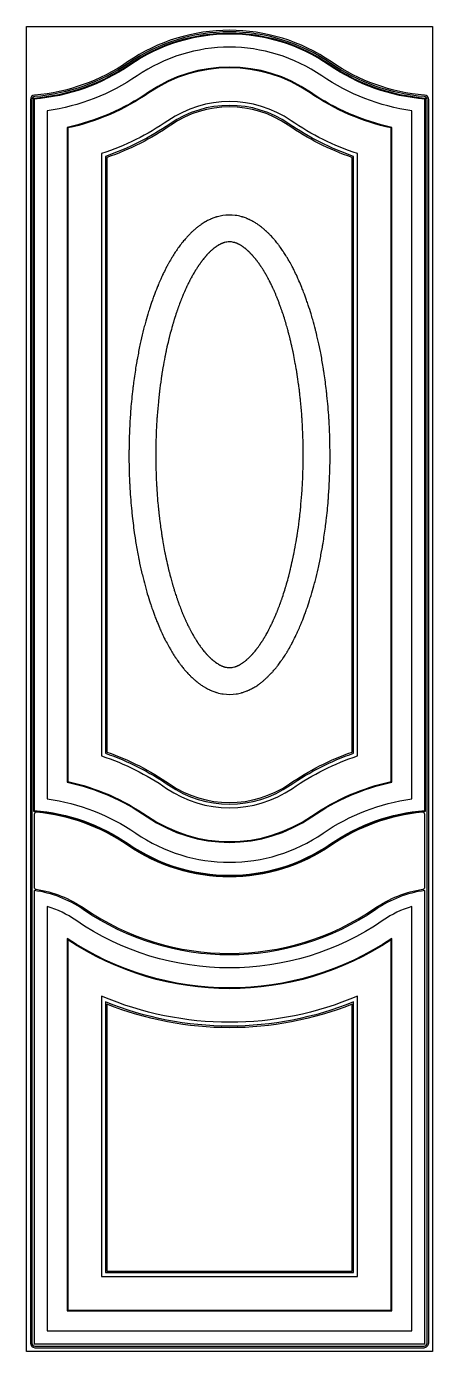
# Model space of a CAD drawing. Header units: millimetres. Extents: x 7378 to 7908, y 15260 to 16990.
import ezdxf

# ---------------------------------------------------------------- set-up
doc = ezdxf.new("R2010")
doc.units = ezdxf.units.MM

msp = doc.modelspace()

# ---------------------------------------------------------------- linework, layer by layer
msp.add_lwpolyline([(7378.3, 16990.1), (7908.3, 16990.1), (7908.3, 15260.1), (7378.3, 15260.1), (7378.3, 16990.1)])
for points in [[(7510.2, 16943.8, -0.130794), (7388.8, 16900.5, 0.39028), (7383.3, 16894.5), (7383.3, 15271.1, 0.414201), (7389.3, 15265.1), (7897.3, 15265.1, 0.414216), (7903.3, 15271.1), (7903.3, 16894.5, 0.390279), (7897.8, 16900.5, -0.130795), (7776.4, 16943.8, 0.310671), (7510.2, 16943.8)], [(7897.6, 16898.5, -0.130794), (7775.3, 16942.1, 0.310672), (7511.3, 16942.1, -0.130793), (7389, 16898.5, 0.390284), (7385.3, 16894.5), (7385.3, 15271.1, 0.414214), (7389.3, 15267.1), (7897.3, 15267.1, 0.414215), (7901.3, 15271.1), (7901.3, 16894.5, 0.390271), (7897.6, 16898.5)], [(7512.4, 16940.5, -0.132633), (7387.3, 16896.3), (7387.3, 15965.6, -0.132406), (7510.7, 15922.1, 0.310672), (7775.8, 15922, -0.132407), (7899.3, 15965.6), (7899.3, 16896.3, -0.132633), (7774.1, 16940.5, 0.31067), (7512.4, 16940.5)], [(7388.3, 16895.4), (7388.3, 15966.6, -0.131472), (7511.3, 15922.9, 0.310671), (7775.3, 15922.9, -0.131473), (7898.3, 15966.6), (7898.3, 16895.4, -0.131711), (7773.6, 16939.6, 0.310671), (7513, 16939.6, -0.13171), (7388.3, 16895.4)], [(7763.9, 16925.6, 0.310667), (7522.6, 16925.6, -0.117031), (7405.3, 16880.2), (7405.3, 15981.8, -0.116644), (7520.9, 15936.9, 0.310668), (7765.6, 15936.9, -0.116645), (7881.3, 15981.8), (7881.3, 16880.2, -0.117032), (7763.9, 16925.6)], [(7431.3, 16858.4), (7431.3, 16003.5, -0.09715), (7535.7, 15958.3, 0.31066), (7750.9, 15958.3, -0.097151), (7855.3, 16003.5), (7855.3, 16858.4, -0.097703), (7749.2, 16904.2, 0.310659), (7537.4, 16904.2, -0.097703), (7431.3, 16858.4)], [(7537.9, 16903.4, -0.097023), (7432.3, 16857.6), (7432.3, 16004.3, -0.096464), (7536.2, 15959.1, 0.31066), (7750.3, 15959.1, -0.096465), (7854.3, 16004.3), (7854.3, 16857.6, -0.097023), (7748.6, 16903.4, 0.310659), (7537.9, 16903.4)], [(7562.9, 16867.1, -0.070724), (7476.3, 16824.1), (7476.3, 16037.7, -0.069991), (7561.2, 15995.4, 0.310644), (7725.4, 15995.4, -0.069991), (7810.3, 16037.7), (7810.3, 16824.1, -0.070722), (7723.7, 16867.1, 0.310643), (7562.9, 16867.1)], [(7720.9, 16863, 0.31064), (7565.7, 16863, -0.068118), (7481.3, 16820.5), (7481.3, 16041.3, -0.067369), (7564, 15999.5, 0.310642), (7722.6, 15999.5, -0.06737), (7805.3, 16041.3), (7805.3, 16820.5, -0.068117), (7720.9, 16863)], [(7803.3, 16819.1, -0.067094), (7719.7, 16861.4, 0.310641), (7566.8, 16861.4, -0.067092), (7483.3, 16819.1), (7483.3, 16042.7, -0.066339), (7565.1, 16001.1, 0.310641), (7721.4, 16001.1, -0.06634), (7803.3, 16042.7), (7803.3, 16819.1)], [(7650.6, 16743.5, 0.071614), (7634.4, 16743.3, 0.028297), (7627.7, 16741.8, 0.005663), (7626.4, 16741.4, 0.005226), (7625.1, 16741, 0.018224), (7620.5, 16739.4, 0.005268), (7619.3, 16738.8, 0.005013), (7618, 16738.3, 0.017136), (7613.4, 16736, 0.004816), (7612.2, 16735.3, 0.002108), (7611.5, 16734.9, 0.017806), (7606.5, 16731.8, 0.00251), (7605.9, 16731.3, 0.004456), (7604.6, 16730.4, 0.011366), (7601.1, 16727.8, 0.004591), (7599.7, 16726.7, 0.004332), (7598.4, 16725.5, 0.01039), (7594.9, 16722.5, 0.004223), (7593.6, 16721.2, 0.004033), (7592.3, 16719.9, 0.009512), (7588.9, 16716.4, 0.003949), (7587.6, 16715, 0.003534), (7586.3, 16713.5, 0.009963), (7582.5, 16709, 0.003252), (7581.2, 16707.5, 0.003212), (7580, 16705.9, 0.009477), (7576, 16700.6, 0.003224), (7574.8, 16698.8, 0.00296), (7573.5, 16696.9, 0.008552), (7569.7, 16691, 0.002849), (7568.5, 16689, 0.00121), (7567.9, 16688.1, 0.001346), (7567.2, 16686.9, 0.008664), (7563.1, 16679.8, 0.001368), (7562.5, 16678.6, 0.002647), (7561.2, 16676.1, 0.007836), (7557.3, 16668.4, 0.002574), (7556, 16665.8, 0.001264), (7555.4, 16664.5, 0.003587), (7553.5, 16660.4, 0.005914), (7550.5, 16653.4, 0.001023), (7550, 16652.1, 0.002192), (7548.8, 16649.2, 0.007518), (7544.8, 16638.9, 0.00212), (7543.7, 16635.9, 0.00202), (7542.6, 16632.8, 0.00713), (7538.8, 16621.3, 0.002035), (7537.7, 16618, 0.002002), (7536.7, 16614.6, 0.006795), (7533.1, 16602, 0.00193), (7532.1, 16598.4, 0.001887), (7531.2, 16594.8, 0.007104), (7527.6, 16579.9, 0.001793), (7526.8, 16576.2, 0.001744), (7526, 16572.2, 0.007259), (7522.7, 16555.2, 0.001817), (7521.9, 16550.9, 0.001739), (7521.2, 16546.6, 0.008178), (7518.1, 16525.4, 0.001667), (7517.5, 16521.2, 0.001634), (7517, 16516.7, 0.00915), (7514.4, 16490.9, 0.001668), (7514, 16486.2, 0.000936), (7513.9, 16483.8, 0.01297), (7512.2, 16445.1, 0.000786), (7512.1, 16442.7, 0.000793), (7512.1, 16440.3, 0.000776), (7512.1, 16437.9, 0.000703), (7512, 16435.4, 0.003265), (7512, 16425.6, 0.009753), (7512.8, 16396.3, 0.001633), (7513.1, 16391.4, 0.000761), (7513.2, 16388.9, 0.000664), (7513.3, 16386.7, 0.010182), (7515.7, 16357.4, 0.001495), (7516.1, 16352.9, 0.000808), (7516.4, 16350.7, 0.009051), (7519.4, 16326.6, 0.000745), (7519.8, 16324.4, 0.001655), (7520.4, 16320.1, 0.007623), (7523.6, 16301.6, 0.001643), (7524.4, 16297.6, 0.001662), (7525.2, 16293.5, 0.007195), (7528.6, 16277.9, 0.001739), (7529.5, 16274.1, 0.001891), (7530.4, 16270.2, 0.006929), (7533.9, 16256.9, 0.001955), (7535, 16253.2, 0.002027), (7536, 16249.5, 0.007306), (7539.8, 16237.4, 0.002048), (7541, 16233.9, 0.002049), (7542.1, 16230.7, 0.007363), (7545.9, 16220.1, 0.001998), (7547, 16217.1, 0.002108), (7548.2, 16214.2, 0.007282), (7551.9, 16205.3, 0.002358), (7553.2, 16202.3, 0.002366), (7554.5, 16199.5, 0.0077), (7558.2, 16191.6, 0.002483), (7559.5, 16189, 0.002565), (7560.8, 16186.6, 0.008056), (7564.6, 16179.6, 0.002724), (7565.9, 16177.4, 0.002647), (7567.1, 16175.2, 0.008436), (7570.8, 16169.2, 0.002701), (7572.1, 16167.2, 0.001288), (7572.7, 16166.2, 0.001572), (7573.4, 16165.3, 0.009354), (7577.2, 16159.8, 0.003005), (7578.5, 16158, 0.003096), (7579.9, 16156.3, 0.00903), (7583.3, 16151.9, 0.003476), (7584.7, 16150.2, 0.0035), (7586, 16148.7, 0.010727), (7589.8, 16144.5, 0.003556), (7591.2, 16143.2, 0.003632), (7592.4, 16141.9, 0.011843), (7596.3, 16138.3, 0.003946), (7597.6, 16137.1, 0.004037), (7598.9, 16136, 0.012983), (7602.9, 16132.8, 0.004287), (7604.2, 16131.8, 0.00435), (7605.5, 16130.9, 0.014147), (7609.5, 16128.3, 0.004709), (7610.9, 16127.4, 0.004754), (7612.2, 16126.7, 0.017174), (7616.7, 16124.3, 0.00484), (7618, 16123.7, 0.004788), (7619.2, 16123.2, 0.020259), (7624.2, 16121.2, 0.005049), (7625.5, 16120.8, 0.005171), (7626.8, 16120.4, 0.035769), (7635.2, 16118.6, 0.075063), (7652.2, 16118.7, 0.02829), (7658.9, 16120.2, 0.005661), (7660.2, 16120.5, 0.005358), (7661.5, 16120.9, 0.018221), (7666, 16122.6, 0.005252), (7667.3, 16123.1, 0.004954), (7668.6, 16123.7, 0.017142), (7673.1, 16126, 0.004994), (7674.4, 16126.7, 0.00218), (7675, 16127, 0.017815), (7680.1, 16130.2, 0.002317), (7680.7, 16130.6, 0.004466), (7682, 16131.6, 0.011372), (7685.5, 16134.2, 0.004662), (7686.8, 16135.3, 0.004296), (7688.2, 16136.5, 0.010384), (7691.6, 16139.5, 0.004198), (7693, 16140.8, 0.003882), (7694.3, 16142.1, 0.009515), (7697.7, 16145.6, 0.003808), (7699, 16147, 0.003461), (7700.3, 16148.4, 0.009947), (7704.1, 16152.9, 0.003336), (7705.3, 16154.5, 0.003128), (7706.6, 16156.1, 0.009477), (7710.5, 16161.4, 0.003181), (7711.8, 16163.2, 0.003027), (7713.1, 16165.1, 0.008581), (7716.9, 16170.9, 0.002892), (7718.1, 16172.9, 0.001332), (7718.7, 16173.9, 0.001467), (7719.4, 16175.1, 0.008692), (7723.4, 16182.2, 0.001457), (7724.1, 16183.4, 0.002705), (7725.4, 16185.9, 0.007831), (7729.3, 16193.6, 0.002653), (7730.5, 16196.2, 0.001186), (7731.1, 16197.5, 0.003592), (7733, 16201.6, 0.005899), (7736, 16208.5, 0.001219), (7736.6, 16209.9, 0.002196), (7737.8, 16212.8, 0.007523), (7741.8, 16223.1, 0.002166), (7742.9, 16226.1, 0.002044), (7744, 16229.2, 0.007144), (7747.8, 16240.7, 0.002081), (7748.8, 16244, 0.00195), (7749.9, 16247.4, 0.006797), (7753.5, 16259.9, 0.00198), (7754.4, 16263.5, 0.001899), (7755.4, 16267.2, 0.007103), (7758.9, 16282, 0.001826), (7759.7, 16285.8, 0.001789), (7760.6, 16289.8, 0.00727), (7763.9, 16306.8, 0.001849), (7764.7, 16311.1, 0.001716), (7765.4, 16315.4, 0.008175), (7768.5, 16336.6, 0.001653), (7769.1, 16340.8, 0.001645), (7769.6, 16345.3, 0.009144), (7772.2, 16371.1, 0.001697), (7772.5, 16375.8, 0.000791), (7772.7, 16378.2, 0.01297), (7774.4, 16416.8, 0.000819), (7774.5, 16419.3, 0.00079), (7774.5, 16421.7, 0.000772), (7774.5, 16424.1, 0.000456), (7774.5, 16425.8, 0.001705), (7774.5, 16431.1, 0.013628), (7773.4, 16471.8, 0.001594), (7773.2, 16476.6, 0.00076), (7773, 16478.9, 0.010261), (7770.5, 16508.2, 0.001592), (7770.1, 16512.7, 0.000773), (7769.8, 16514.9, 0.008302), (7766.9, 16536.8, 0.001629), (7766.2, 16541.2, 0.001683), (7765.6, 16545.4, 0.007723), (7762.3, 16563.9, 0.001675), (7761.5, 16567.9, 0.001783), (7760.6, 16572, 0.006685), (7757.5, 16586.3, 0.001853), (7756.5, 16590.4, 0.001928), (7755.5, 16594.3, 0.007017), (7751.9, 16607.5, 0.001977), (7750.9, 16611.3, 0.001903), (7749.8, 16614.8, 0.007063), (7746.1, 16626.4, 0.002001), (7745, 16629.7, 0.001995), (7743.9, 16632.8, 0.007441), (7740.1, 16643.3, 0.002147), (7738.9, 16646.3, 0.002233), (7737.8, 16649.3, 0.007391), (7734, 16658.1, 0.002451), (7732.7, 16661, 0.002451), (7731.5, 16663.8, 0.00776), (7727.7, 16671.6, 0.002507), (7726.4, 16674.2, 0.002619), (7725.1, 16676.7, 0.008157), (7721.3, 16683.5, 0.002731), (7720, 16685.8, 0.002642), (7718.8, 16687.9, 0.008537), (7715, 16693.9, 0.002772), (7713.8, 16695.8, 0.001417), (7713.1, 16696.8, 0.001319), (7712.5, 16697.7, 0.009487), (7708.7, 16703.1, 0.00312), (7707.3, 16704.9, 0.003126), (7706.1, 16706.6, 0.009841), (7702.3, 16711.2, 0.003266), (7701, 16712.7, 0.003343), (7699.8, 16714.1, 0.010886), (7696, 16718.2, 0.003581), (7694.7, 16719.5, 0.00374), (7693.4, 16720.8, 0.01197), (7689.5, 16724.4, 0.003969), (7688.2, 16725.5, 0.00401), (7686.9, 16726.6, 0.013126), (7682.9, 16729.7, 0.004391), (7681.6, 16730.7, 0.00441), (7680.2, 16731.6, 0.014263), (7676.3, 16734.2, 0.004659), (7674.9, 16735, 0.004741), (7673.6, 16735.7, 0.017312), (7669.1, 16738, 0.004922), (7667.8, 16738.6, 0.004783), (7666.5, 16739.2, 0.020368), (7661.5, 16741, 0.005019), (7660.3, 16741.4, 0.005268), (7659, 16741.8, 0.035875), (7650.6, 16743.5)], [(7646.7, 16153.3, 0.029538), (7649.7, 16153.9, 0.004128), (7650.1, 16154, 0.004315), (7650.5, 16154.2, 0.003246), (7650.9, 16154.3, 0.003187), (7651.3, 16154.5, 0.003531), (7651.8, 16154.6, 0.010901), (7653.1, 16155.1, 0.003526), (7653.5, 16155.3, 0.003845), (7653.9, 16155.5, 0.003028), (7654.3, 16155.7, 0.002908), (7654.8, 16155.9, 0.003225), (7655.2, 16156.1, 0.009792), (7656.6, 16156.8, 0.003137), (7657.1, 16157.1, 0.003421), (7657.5, 16157.4, 0.002608), (7658, 16157.6, 0.002777), (7658.4, 16157.9, 0.002892), (7658.9, 16158.2, 0.008676), (7660.4, 16159.2, 0.003089), (7660.8, 16159.5, 0.003085), (7661.3, 16159.8, 0.00214), (7661.8, 16160.1, 0.002086), (7662.3, 16160.5, 0.002562), (7662.8, 16160.9, 0.007728), (7664.3, 16162.1, 0.002538), (7664.8, 16162.5, 0.002681), (7665.3, 16162.9, 0.001853), (7665.7, 16163.3, 0.001943), (7666.3, 16163.8, 0.002336), (7666.8, 16164.3, 0.007092), (7668.4, 16165.7, 0.002288), (7668.9, 16166.2, 0.002495), (7669.4, 16166.7, 0.001838), (7670, 16167.2, 0.001931), (7670.5, 16167.8, 0.002231), (7671.1, 16168.4, 0.006501), (7672.8, 16170.2, 0.002413), (7673.3, 16170.8, 0.002295), (7673.8, 16171.4, 0.001847), (7674.4, 16172, 0.001659), (7674.9, 16172.6, 0.001946), (7675.5, 16173.3, 0.007497), (7677.7, 16175.9, 0.00184), (7678.2, 16176.6, 0.001998), (7678.7, 16177.3, 0.001548), (7679.2, 16177.9, 0.001541), (7679.8, 16178.7, 0.001806), (7680.4, 16179.5, 0.007058), (7682.7, 16182.8, 0.001812), (7683.3, 16183.6, 0.001888), (7683.9, 16184.4, 0.001415), (7684.4, 16185.2, 0.001497), (7685, 16186.2, 0.001711), (7685.7, 16187.1, 0.005029), (7687.5, 16190, 0.001639), (7688.1, 16191, 0.001769), (7688.7, 16192, 0.001413), (7689.3, 16192.9, 0.001164), (7689.8, 16193.9, 0.00711), (7692.7, 16198.9, 0.00278), (7693.8, 16200.9, 0.001325), (7694.3, 16201.9, 0.000995), (7694.8, 16203, 0.001258), (7695.4, 16204.1, 0.001344), (7696, 16205.2, 0.005238), (7698.2, 16209.7, 0.001228), (7698.8, 16210.9, 0.001267), (7699.3, 16212, 0.001251), (7699.8, 16213.2, 0.001223), (7700.4, 16214.4, 0.007238), (7703.7, 16222, 0.002347), (7704.8, 16224.5, 0.001274), (7705.3, 16225.8, 0.000949), (7705.8, 16227, 0.001079), (7706.4, 16228.5, 0.001278), (7707, 16230, 0.005969), (7709.8, 16237.5, 0.001124), (7710.3, 16239, 0.001189), (7710.9, 16240.6, 0.000944), (7711.4, 16242.1, 0.000988), (7711.9, 16243.6, 0.001069), (7712.4, 16245.1, 0.006195), (7715.4, 16254.3, 0.000992), (7715.9, 16255.8, 0.001102), (7716.3, 16257.4, 0.000782), (7716.8, 16258.9, 0.000916), (7717.3, 16260.6, 0.000924), (7717.8, 16262.3, 0.00591), (7720.6, 16272.4, 0.000944), (7721, 16274.1, 0.000995), (7721.5, 16275.8, 0.000859), (7721.9, 16277.6, 0.00095), (7722.4, 16279.5, 0.001044), (7722.8, 16281.4, 0.005934), (7725.5, 16293.1, 0.000955), (7725.9, 16295, 0.000926), (7726.3, 16297, 0.000739), (7726.8, 16298.9, 0.000798), (7727.2, 16301, 0.0009), (7727.6, 16303, 0.006465), (7730.2, 16317.4, 0.000909), (7730.6, 16319.4, 0.000902), (7730.9, 16321.5, 0.000743), (7731.2, 16323.5, 0.000797), (7731.6, 16325.6, 0.00082), (7731.9, 16327.7, 0.006815), (7734.3, 16344.6, 0.00084), (7734.5, 16346.7, 0.000871), (7734.8, 16348.8, 0.000784), (7735, 16350.9, 0.000824), (7735.3, 16353.1, 0.003314), (7736.2, 16362, 0.00658), (7737.7, 16379.7, 0.000846), (7737.9, 16381.9, 0.000779), (7738, 16384.2, 0.000793), (7738.2, 16386.4, 0.000741), (7738.3, 16388.7, 0.002408), (7738.7, 16395.5, 0.009598), (7739.5, 16422.9, 0.000879), (7739.5, 16425.2, 0.00082), (7739.5, 16427.5, 0.000711), (7739.5, 16429.8, 0.001131), (7739.5, 16433.3, 0.014591), (7738.2, 16475, 0.000851), (7738.1, 16477.3, 0.000815), (7737.9, 16479.6, 0.000837), (7737.7, 16481.9, 0.000872), (7737.6, 16484.1, 0.006476), (7736, 16501.7, 0.002409), (7735.3, 16508.2, 0.000792), (7735.1, 16510.4, 0.000798), (7734.8, 16512.6, 0.000855), (7734.6, 16514.8, 0.000935), (7734.3, 16516.9, 0.002474), (7733.5, 16523.2, 0.005059), (7731.7, 16535.7, 0.000881), (7731.3, 16537.8, 0.000882), (7731, 16539.9, 0.000912), (7730.7, 16542, 0.000923), (7730.3, 16544, 0.002713), (7729.2, 16550.2, 0.004578), (7727.3, 16560.4, 0.000826), (7726.9, 16562.5, 0.000852), (7726.5, 16564.5, 0.000922), (7726, 16566.6, 0.000987), (7725.6, 16568.4, 0.000978), (7725.2, 16570.3, 0.005681), (7722.6, 16581.6, 0.000921), (7722.1, 16583.5, 0.000847), (7721.6, 16585.4, 0.001004), (7721.2, 16587.2, 0.001088), (7720.7, 16589, 0.002903), (7719.3, 16594.1, 0.00394), (7717.4, 16601, 0.000957), (7716.9, 16602.7, 0.000902), (7716.4, 16604.4, 0.001083), (7715.9, 16606.1, 0.001138), (7715.4, 16607.7, 0.001024), (7714.9, 16609.4, 0.005494), (7712.2, 16617.6, 0.000994), (7711.6, 16619.2, 0.000963), (7711.1, 16620.8, 0.001173), (7710.5, 16622.5, 0.001216), (7710, 16624, 0.00339), (7708.3, 16628.4, 0.003454), (7706.7, 16632.8, 0.001143), (7706.1, 16634.2, 0.001156), (7705.5, 16635.7, 0.001271), (7704.9, 16637.1, 0.001357), (7704.4, 16638.4, 0.003552), (7702.7, 16642.3, 0.003657), (7701, 16646.2, 0.001273), (7700.5, 16647.4, 0.001104), (7699.9, 16648.7, 0.0013), (7699.3, 16650, 0.001402), (7698.7, 16651.2, 0.001404), (7698.1, 16652.5, 0.005656), (7695.7, 16657.4, 0.001429), (7695, 16658.6, 0.001397), (7694.4, 16659.9, 0.001519), (7693.8, 16661.1, 0.001625), (7693.2, 16662.1, 0.00137), (7692.6, 16663.2, 0.005964), (7690.2, 16667.4, 0.00141), (7689.6, 16668.5, 0.001468), (7689, 16669.5, 0.0015), (7688.4, 16670.6, 0.001797), (7687.8, 16671.5, 0.001738), (7687.3, 16672.4, 0.006326), (7685, 16675.9, 0.001551), (7684.4, 16676.8, 0.001432), (7683.8, 16677.7, 0.001635), (7683.2, 16678.6, 0.00187), (7682.6, 16679.4, 0.005127), (7681, 16681.7, 0.003399), (7679.8, 16683.3, 0.001669), (7679.2, 16684, 0.001631), (7678.7, 16684.8, 0.001825), (7678.1, 16685.6, 0.002002), (7677.5, 16686.3, 0.001978), (7676.9, 16687, 0.006097), (7675.1, 16689.1, 0.001942), (7674.5, 16689.8, 0.001907), (7673.9, 16690.5, 0.002096), (7673.3, 16691.2, 0.002336), (7672.7, 16691.9, 0.00218), (7672.2, 16692.5, 0.006778), (7670.4, 16694.3, 0.002261), (7669.8, 16694.9, 0.001989), (7669.3, 16695.4, 0.002572), (7668.7, 16696, 0.002677), (7668.1, 16696.5, 0.002351), (7667.6, 16697, 0.007364), (7665.9, 16698.5, 0.002385), (7665.4, 16699, 0.002275), (7664.8, 16699.4, 0.002627), (7664.3, 16699.9, 0.003024), (7663.8, 16700.3, 0.002783), (7663.3, 16700.7, 0.008081), (7661.7, 16701.9, 0.002849), (7661.2, 16702.2, 0.002322), (7660.7, 16702.6, 0.002985), (7660.1, 16703, 0.003095), (7659.7, 16703.3, 0.002804), (7659.2, 16703.6, 0.008783), (7657.8, 16704.5, 0.003037), (7657.3, 16704.7, 0.002843), (7656.8, 16705, 0.003032), (7656.3, 16705.3, 0.003326), (7655.9, 16705.5, 0.003032), (7655.4, 16705.8, 0.010058), (7654.1, 16706.4, 0.003426), (7653.6, 16706.6, 0.00309), (7653.2, 16706.8, 0.003713), (7652.7, 16707, 0.003845), (7652.3, 16707.2, 0.003467), (7651.9, 16707.3, 0.011082), (7650.6, 16707.8, 0.00367), (7650.2, 16707.9, 0.00367), (7649.8, 16708, 0.003748), (7649.3, 16708.1, 0.004246), (7648.9, 16708.2, 0.003915), (7648.5, 16708.3, 0.025006), (7646.1, 16708.8, 0.071448), (7639.9, 16708.7, 0.029598), (7636.9, 16708.1, 0.004047), (7636.5, 16707.9, 0.004415), (7636.1, 16707.8, 0.003249), (7635.7, 16707.7, 0.003069), (7635.2, 16707.5, 0.00394), (7634.8, 16707.4, 0.010951), (7633.5, 16706.9, 0.003436), (7633.1, 16706.7, 0.003501), (7632.7, 16706.5, 0.003011), (7632.3, 16706.3, 0.003064), (7631.8, 16706.1, 0.003026), (7631.3, 16705.9, 0.009716), (7630, 16705.1, 0.003338), (7629.5, 16704.9, 0.003258), (7629.1, 16704.6, 0.002625), (7628.6, 16704.4, 0.002435), (7628.1, 16704.1, 0.002985), (7627.6, 16703.8, 0.008725), (7626.2, 16702.8, 0.003161), (7625.7, 16702.5, 0.003029), (7625.3, 16702.2, 0.00209), (7624.8, 16701.8, 0.002078), (7624.3, 16701.5, 0.002529), (7623.8, 16701.1, 0.007729), (7622.3, 16699.9, 0.002584), (7621.8, 16699.5, 0.002487), (7621.3, 16699.1, 0.002001), (7620.8, 16698.7, 0.002049), (7620.3, 16698.2, 0.00219), (7619.7, 16697.7, 0.007049), (7618.2, 16696.3, 0.002278), (7617.6, 16695.8, 0.002304), (7617.1, 16695.3, 0.001895), (7616.6, 16694.7, 0.001878), (7616, 16694.2, 0.00207), (7615.5, 16693.6, 0.006509), (7613.8, 16691.8, 0.002218), (7613.3, 16691.2, 0.00238), (7612.7, 16690.6, 0.001608), (7612.2, 16690, 0.001542), (7611.6, 16689.4, 0.001996), (7611.1, 16688.7, 0.007484), (7608.9, 16686.1, 0.001722), (7608.4, 16685.4, 0.002142), (7607.8, 16684.7, 0.001328), (7607.3, 16684, 0.001478), (7606.7, 16683.2, 0.001728), (7606.1, 16682.4, 0.007013), (7603.8, 16679.2, 0.001712), (7603.3, 16678.4, 0.001835), (7602.7, 16677.6, 0.001305), (7602.2, 16676.8, 0.001609), (7601.5, 16675.8, 0.001691), (7600.9, 16674.9, 0.005031), (7599.1, 16672, 0.001621), (7598.5, 16671, 0.001688), (7597.9, 16670, 0.001482), (7597.3, 16669, 0.001306), (7596.7, 16668.1, 0.007103), (7593.9, 16663.1, 0.002828), (7592.8, 16661, 0.001408), (7592.3, 16660, 0.000887), (7591.7, 16659, 0.001191), (7591.2, 16657.9, 0.001342), (7590.6, 16656.8, 0.005212), (7588.3, 16652.2, 0.001342), (7587.8, 16651.1, 0.001261), (7587.3, 16650, 0.001136), (7586.7, 16648.8, 0.001245), (7586.2, 16647.6, 0.007232), (7582.8, 16640, 0.00236), (7581.8, 16637.5, 0.001198), (7581.3, 16636.2, 0.000998), (7580.8, 16634.9, 0.0011), (7580.2, 16633.4, 0.001071), (7579.6, 16632, 0.005962), (7576.8, 16624.4, 0.001054), (7576.2, 16622.9, 0.001096), (7575.7, 16621.4, 0.001087), (7575.2, 16619.9, 0.001093), (7574.7, 16618.4, 0.001027), (7574.1, 16616.9, 0.006204), (7571.2, 16607.7, 0.001032), (7570.7, 16606.2, 0.00106), (7570.2, 16604.6, 0.000766), (7569.8, 16603.1, 0.000841), (7569.3, 16601.4, 0.001009), (7568.8, 16599.7, 0.005914), (7566, 16589.5, 0.000911), (7565.5, 16587.8, 0.001108), (7565.1, 16586.1, 0.000818), (7564.7, 16584.4, 0.000853), (7564.2, 16582.5, 0.0009), (7563.7, 16580.6, 0.005929), (7561, 16568.9, 0.000815), (7560.6, 16567, 0.000945), (7560.2, 16565, 0.000826), (7559.8, 16563.1, 0.000866), (7559.4, 16561, 0.000994), (7559, 16559, 0.006466), (7556.3, 16544.6, 0.000849), (7556, 16542.6, 0.000868), (7555.7, 16540.5, 0.000722), (7555.3, 16538.4, 0.000831), (7555, 16536.3, 0.000781), (7554.7, 16534.2, 0.006801), (7552.3, 16517.4, 0.000841), (7552.1, 16515.3, 0.000899), (7551.8, 16513.2, 0.000788), (7551.6, 16511.1, 0.000708), (7551.3, 16508.9, 0.003314), (7550.4, 16500, 0.006582), (7548.9, 16482.3, 0.000741), (7548.7, 16480, 0.00084), (7548.5, 16477.8, 0.000724), (7548.4, 16475.6, 0.000662), (7548.3, 16473.3, 0.00245), (7547.9, 16466.4, 0.008895), (7547.1, 16441, 0.000789), (7547.1, 16438.7, 0.000872), (7547, 16436.4, 0.000753), (7547, 16434.1, 0.000694), (7547, 16431.7, 0.006414), (7547.2, 16413.4, 0.007211), (7548, 16392.7, 0.001566), (7548.3, 16388.1, 0.000857), (7548.4, 16385.8, 0.000802), (7548.6, 16383.5, 0.000776), (7548.7, 16381.2, 0.004975), (7549.8, 16367.6, 0.003312), (7550.7, 16358.5, 0.00075), (7551, 16356.2, 0.000729), (7551.2, 16353.9, 0.000806), (7551.5, 16351.6, 0.000894), (7551.7, 16349.5, 0.004302), (7553.1, 16338.6, 0.003471), (7554.3, 16329.9, 0.000809), (7554.7, 16327.7, 0.000917), (7555, 16325.5, 0.000975), (7555.3, 16323.4, 0.000953), (7555.7, 16321.3, 0.002686), (7556.7, 16315.1, 0.004531), (7558.6, 16304.8, 0.000874), (7559, 16302.8, 0.000859), (7559.4, 16300.7, 0.001021), (7559.9, 16298.6, 0.00092), (7560.3, 16296.7, 0.000883), (7560.7, 16294.7, 0.005823), (7563.4, 16282.9, 0.000897), (7563.8, 16281, 0.000994), (7564.3, 16279, 0.000957), (7564.8, 16277.1, 0.000867), (7565.2, 16275.3, 0.002881), (7566.6, 16270.1, 0.003928), (7568.5, 16263.2, 0.000851), (7569, 16261.5, 0.000839), (7569.5, 16259.7, 0.000891), (7570, 16258, 0.000941), (7570.5, 16256.4, 0.003024), (7572, 16251.8, 0.004091), (7574, 16245.5, 0.00099), (7574.5, 16244, 0.000976), (7575, 16242.4, 0.000944), (7575.6, 16240.9, 0.001217), (7576.1, 16239.4, 0.001028), (7576.6, 16237.9, 0.005752), (7579.4, 16230.5, 0.000914), (7580, 16229.1, 0.001008), (7580.5, 16227.6, 0.001238), (7581.1, 16226.1, 0.001362), (7581.7, 16224.8, 0.003496), (7583.3, 16220.9, 0.003595), (7585, 16217, 0.001194), (7585.6, 16215.8, 0.001081), (7586.1, 16214.5, 0.001302), (7586.7, 16213.2, 0.001317), (7587.3, 16211.9, 0.00124), (7587.9, 16210.7, 0.005598), (7590.3, 16205.7, 0.001242), (7591, 16204.4, 0.001221), (7591.6, 16203.2, 0.001624), (7592.2, 16202, 0.00159), (7592.8, 16200.9, 0.001505), (7593.4, 16199.8, 0.005858), (7595.8, 16195.6, 0.001541), (7596.4, 16194.5, 0.001462), (7597, 16193.4, 0.001467), (7597.6, 16192.4, 0.001516), (7598.2, 16191.5, 0.001585), (7598.7, 16190.5, 0.006206), (7601, 16186.9, 0.001462), (7601.6, 16186, 0.001423), (7602.2, 16185.1, 0.001613), (7602.8, 16184.2, 0.001738), (7603.4, 16183.4, 0.005063), (7605, 16181, 0.003448), (7606.2, 16179.5, 0.001649), (7606.8, 16178.7, 0.001422), (7607.4, 16177.9, 0.001711), (7608, 16177.1, 0.001891), (7608.5, 16176.4, 0.001655), (7609.1, 16175.7, 0.005969), (7610.9, 16173.5, 0.002088), (7611.5, 16172.8, 0.001926), (7612.1, 16172.1, 0.00214), (7612.7, 16171.4, 0.002288), (7613.3, 16170.7, 0.002133), (7613.9, 16170.1, 0.006595), (7615.6, 16168.3, 0.002258), (7616.2, 16167.7, 0.001905), (7616.8, 16167.1, 0.00236), (7617.4, 16166.5, 0.002559), (7617.9, 16166, 0.002291), (7618.5, 16165.4, 0.007306), (7620.1, 16163.9, 0.002507), (7620.7, 16163.4, 0.002004), (7621.2, 16163, 0.002443), (7621.8, 16162.5, 0.002604), (7622.3, 16162.1, 0.002645), (7622.8, 16161.7, 0.007989), (7624.4, 16160.5, 0.00269), (7624.9, 16160.1, 0.002424), (7625.4, 16159.7, 0.0026), (7626, 16159.3, 0.003043), (7626.4, 16159, 0.002767), (7626.9, 16158.7, 0.008755), (7628.3, 16157.8, 0.002975), (7628.8, 16157.5, 0.00277), (7629.3, 16157.2, 0.003074), (7629.8, 16156.9, 0.00336), (7630.2, 16156.7, 0.003255), (7630.7, 16156.4, 0.009999), (7632.1, 16155.8, 0.003326), (7632.5, 16155.5, 0.003048), (7633, 16155.3, 0.003658), (7633.5, 16155.1, 0.003789), (7633.9, 16155, 0.003546), (7634.3, 16154.8, 0.011065), (7635.6, 16154.3, 0.003573), (7636, 16154.2, 0.003328), (7636.5, 16154.1, 0.00399), (7636.9, 16153.9, 0.004291), (7637.3, 16153.8, 0.003969), (7637.7, 16153.7, 0.024914), (7640.2, 16153.2, 0.074925), (7646.7, 16153.3)], [(7776.4, 15921.2, -0.310671), (7510.2, 15921.2, 0.127969), (7391.6, 15964.3, 0.441896), (7388.3, 15961.3), (7388.3, 15866.6, 0.370613), (7390.8, 15863.6, -0.113365), (7453.5, 15838.8, 0.310693), (7833.1, 15838.8, -0.11337), (7895.7, 15863.6, 0.370593), (7898.3, 15866.6), (7898.3, 15961.3, 0.441878), (7895, 15964.3, 0.12797), (7776.4, 15921.2)], [(7388.3, 15862), (7388.3, 15270.1), (7898.3, 15270.1), (7898.3, 15862, 0.117243), (7834.2, 15837.2, -0.310693), (7452.4, 15837.2, 0.117238), (7388.3, 15862)], [(7442.7, 15823.2, 0.079315), (7405.3, 15841), (7405.3, 15287.1), (7881.3, 15287.1), (7881.3, 15841, 0.079319), (7843.9, 15823.2, -0.310696), (7442.7, 15823.2)], [(7431.3, 15799.5), (7431.3, 15313.1), (7855.3, 15313.1), (7855.3, 15799.5, -0.30495), (7431.3, 15799.5)], [(7854.3, 15797.6, -0.302262), (7432.3, 15797.6), (7432.3, 15314.1), (7854.3, 15314.1), (7854.3, 15797.6)], [(7810.3, 15724.1, -0.204744), (7476.3, 15724.1), (7476.3, 15358.1), (7810.3, 15358.1), (7810.3, 15724.1)], [(7805.3, 15363.1), (7805.3, 15716.6, -0.195615), (7481.3, 15716.6), (7481.3, 15363.1), (7805.3, 15363.1)], [(7483.3, 15365.1), (7803.3, 15365.1), (7803.3, 15713.6, -0.19205), (7483.3, 15713.6), (7483.3, 15365.1)]]:
    msp.add_lwpolyline(points, format="xyb")

doc.saveas('drawing.dxf')
